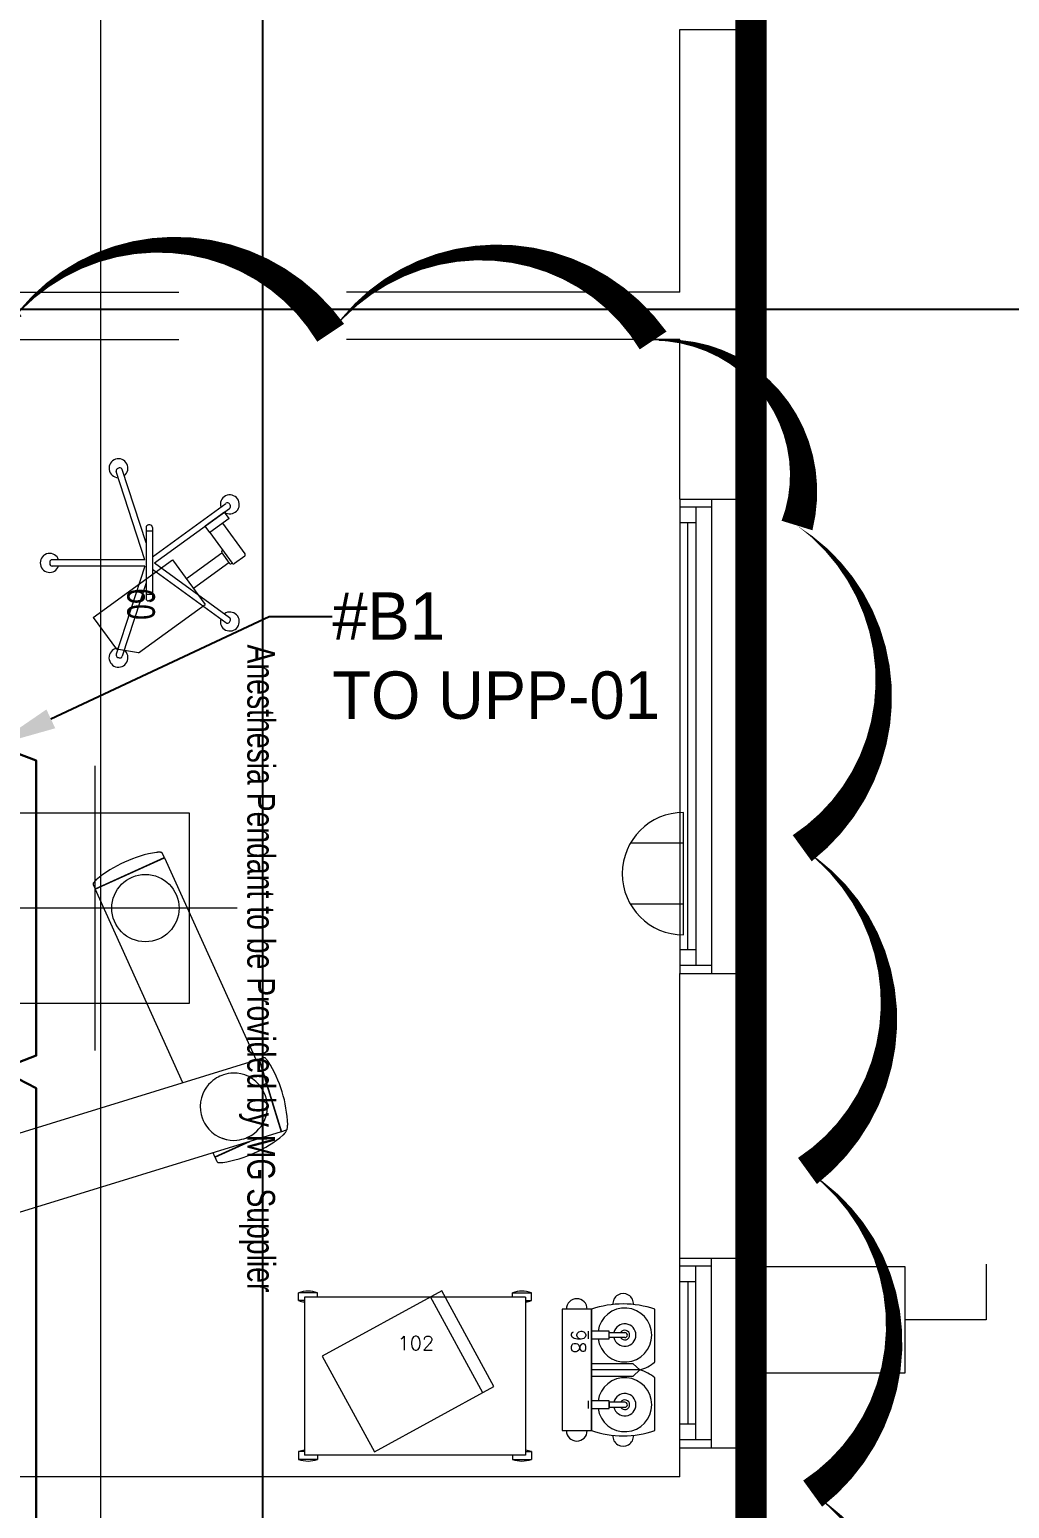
# Model space of a CAD drawing. Header units: metres. Extents: x 75097 to 220695, y -1557923 to -1361206.
# Drawn here: x 172976 to 176076, y -1415279 to -1410603 of the extents above; entities that cross this region are included whole.
import ezdxf
from ezdxf import colors
from ezdxf.entities.mleader import LeaderData, LeaderLine
from ezdxf.math import Vec2, Vec3

# ---------------------------------------------------------------- set-up
doc = ezdxf.new("R2010")
doc.units = ezdxf.units.M
doc.linetypes.add('DASHED2', pattern=[0.375, 0.25, -0.125])
doc.layers.get('0').update_dxf_attribs({"lineweight": 0})
for name, color, linetype, lineweight in [('A-100 - Copy$0$Aluminum', 8, 'Continuous', 0), ('A-100 - Copy$0$Medical Equipment and Furniture', 8, 'Continuous', 0), ('A-100 - Copy$0$Medical Equipment and Furniture1', 8, 'Continuous', 5), ('A-100 - Copy$0$Proj', 8, 'Continuous', 0), ('A-100 - Copy$0$Walls', 8, 'Continuous', 0), ('E-LG', 245, 'Continuous', 30)]:
    doc.layers.add(name, color=color, linetype=linetype, lineweight=lineweight)
doc.layers.add('A-100 - Copy$0$axes', color=8, linetype='Continuous')
doc.layers.add('PD-VENT', color=8, linetype='Continuous')
for name, color, linetype, lineweight, true_color in [('E-POWR', 7, 'Continuous', 9, 0x4e7e3e), ('EXF', 7, 'Continuous', 0, 0x4e7e3e), ('REV 01', 7, 'Continuous', 0, 0xe41b4d)]:
    doc.layers.add(name, color=color, linetype=linetype, lineweight=lineweight, true_color=true_color)
doc.styles.add('A-100 - Copy$0$list_ghTextstyle', font='romans.shx', dxfattribs={"height": 0.25})
doc.styles.add('A-100 - Copy$0$X3G_ENTITY_257CFD', font='swisscl.ttf', dxfattribs={"height": 200})
doc.styles.get("Standard").update_dxf_attribs({"font": 'GOTHIC.TTF'})

# ---------------------------------------------------------------- blocks, each defined once
blk = doc.blocks.new('WALL OUTLET')
at = {"layer": 'E-POWR', "extrusion": (9.94399e-05, 4.90741e-07, 1)}
blk.add_line((-193.4, 0, 0), (193.4, 0, 0), dxfattribs=at)
blk.add_line((-193.4, 0, 0), (193.4, 0, 0), dxfattribs=at)
at = {"layer": 'E-POWR', "extrusion": (9.94399e-05, 4.90741e-07, 1), "elevation": 0}
for points in [[(-96.7, 0), (-96.7, 167.5)], [(96.7, 0), (96.7, 167.5)]]:
    blk.add_lwpolyline(points, dxfattribs=at)
at = {"layer": 'E-POWR', "extrusion": (9.94399e-05, 4.90741e-07, 1)}
blk.add_arc((0, 0, 0), 193.4, 359.9963, 179.9963, dxfattribs=at)
blk = doc.blocks.new('GI-041_dwg__U120-3902841-GI-041')
at = {"layer": 'E-POWR', "flags": 128}
blk.add_lwpolyline([(-0.1145, 0), (0.1145, 0), (0.1145, 0.1572), (-0.1145, 0.1572)], close=True, dxfattribs=at)
blk.add_lwpolyline([(0.2354, 0.1613), (0.2354, 0.0786), (0.1145, 0.0786)], dxfattribs=at)
blk = doc.blocks.new('A-100 - Copy$0$M.107.31.46')
at = {"layer": 'A-100 - Copy$0$Medical Equipment and Furniture1'}
for p, q in [((22587.3, -488.5), (22606.8, -467.6)), ((22606.8, -467.6), (22606.8, -620.3)), ((22626.2, -488.5), (22606.8, -467.6))]:
    blk.add_line(p, q, dxfattribs=at)
for points in [[(22581.8, -420.1), (22414.6, -420.1)], [(22798.9, -420.1), (22631.7, -420.1)], [(22587.3, -488.5), (22587.3, -620.3), (22626.2, -620.3), (22626.2, -488.5)], [(22504.7, -515.1), (22504.7, -564.7), (22488.5, -564.7), (22488.5, -515.1)], [(22708.8, -515.1), (22708.8, -564.7), (22725, -564.7), (22725, -515.1)], [(22508.6, -620.3), (22508.6, -564.7), (22484.6, -564.7), (22484.6, -620.3)], [(22728.9, -620.3), (22728.9, -564.7), (22704.9, -564.7), (22704.9, -620.3)], [(22414.6, -620.3), (22798.9, -620.3)], [(22484.6, -631.3), (22508.6, -631.3)], [(22704.9, -631.3), (22728.9, -631.3)]]:
    blk.add_lwpolyline(points, dxfattribs=at)
blk.add_lwpolyline([(22414.6, -713.6), (22798.9, -713.6), (22798.9, -620.3), (22414.6, -620.3)], close=True, dxfattribs=at)
for centre, radius, start, end in [((22714.4, -520.2), 316, 161.5342, 198.4658), ((22480.9, -503.4), 130.9, 15.8849, 39.5335), ((22732.6, -503.4), 130.9, 140.4665, 164.1151), ((22499.2, -520.2), 316, 341.5342, 18.4658), ((22496.6, -515.1), 85.4, 278.0941, 261.9059), ((22716.9, -515.1), 85.4, 278.0941, 261.9059), ((22398.4, -520.2), 32.9, 87.02, 272.98), ((22496.6, -515.1), 35.4, 283.274, 256.726), ((22496.6, -515.1), 15.4, 301.8051, 238.1949), ((22496.6, -515.1), 8.13, 0, 180), ((22716.9, -515.1), 35.4, 283.274, 256.726), ((22716.9, -515.1), 15.4, 301.8051, 238.1949), ((22716.9, -515.1), 8.13, 0, 180), ((22815.2, -520.2), 32.9, 267.02, 92.98), ((22414.6, -666.9), 32.9, 90, 270), ((22798.9, -666.9), 32.9, 270, 90)]:
    blk.add_arc(centre, radius, start, end, dxfattribs=at)
blk = doc.blocks.new('A-100 - Copy$0$Anesthesia Pendant (MG)')
at = {"layer": 'A-100 - Copy$0$Medical Equipment and Furniture'}
for p, q in [((-782757.3, -322903, 0), (-782758.6, -322902.9, 0)), ((-782758.2, -322902.9, 0), (-782758.6, -322902.9, 0)), ((-782756.2, -322903.1, 0), (-782758.2, -322902.9, 0)), ((-782747.9, -322904, 0), (-782750.8, -322903.6, 0)), ((-782750.8, -322903.6, 0), (-782750.5, -322903.6, 0)), ((-782741.5, -322907.5, 0), (-782741.9, -322906.7, 0)), ((-782741.5, -322907.5, 0), (-782736.6, -322922.4, 0)), ((-782741.5, -322907.5, 0), (-782741.5, -322907.5, 0)), ((-782740.5, -322908, 0), (-782741, -322908.2, 0)), ((-782740.5, -322908.1, 0), (-782740.5, -322908.1, 0)), ((-782737.7, -322908, 0), (-782738.3, -322907.8, 0)), ((-782966, -322993.1, 0), (-782736.6, -322922.4, 0)), ((-782965.7, -322994, 0), (-782736.3, -322923.3, 0)), ((-782737.3, -322923.6, 0), (-782737.6, -322922.6, 0)), ((-782736.3, -322923.3, 0), (-782415.4, -323965, 0)), ((-782733.1, -322910.9, 0), (-782734.5, -322909.7, 0)), ((-782733.1, -322910.9, 0), (-782733.1, -322910.9, 0)), ((-782726, -322917.5, 0), (-782727.5, -322916.2, 0)), ((-782725.7, -322917.8, 0), (-782726, -322917.5, 0)), ((-783602.5, -323293, 0), (-782962.9, -323003.1, 0)), ((-782970.3, -322978, 0), (-782966, -322993.1, 0)), ((-782970.3, -322978.1, 0), (-782970.3, -322978.1, 0)), ((-782970, -322975.2, 0), (-782970.2, -322975.8, 0)), ((-782966.5, -322971, 0), (-782967.9, -322972.3, 0)), ((-782966.5, -322971, 0), (-782966.5, -322971, 0)), ((-782644.7, -324035.7, 0), (-782965.7, -322994, 0)), ((-782962.6, -322967.7, 0), (-782965, -322969.8, 0)), ((-782964.8, -322969.6, 0), (-782965, -322969.8, 0)), ((-782964.7, -322993.7, 0), (-782965, -322992.8, 0)), ((-782960.6, -322966.1, 0), (-782962.6, -322967.7, 0)), ((-782959, -322964.8, 0), (-782960.6, -322966.1, 0)), ((-782958.8, -322964.6, 0), (-782959.7, -322965.4, 0)), ((-782958.8, -322964.6, 0), (-782959, -322964.8, 0)), ((-782655.9, -323132.8, 0), (-782705.6, -323023, 0)), ((-782656.8, -323133.3, 0), (-782703.3, -323030.6, 0)), ((-783443.6, -323063.1, 0), (-783443.6, -323963.1, 0)), ((-782656.8, -323133.3, 0), (-782669.8, -323139.2, 0)), ((-782657.2, -323132.4, 0), (-782656.3, -323131.9, 0)), ((-782641.8, -323126.2, 0), (-782655.9, -323132.8, 0)), ((-782641.8, -323126.2, 0), (-782641.8, -323126.2, 0)), ((-782641.7, -323126.1, 0), (-782641.1, -323125.7, 0)), ((-782639.3, -323109, 0), (-782639.4, -323108.6, 0)), ((-782639.3, -323109.9, 0), (-782639.4, -323108.6, 0)), ((-782639.2, -323111, 0), (-782639.3, -323109, 0)), ((-782639.2, -323113.6, 0), (-782639.2, -323111, 0)), ((-782639, -323116.7, 0), (-782639.2, -323113.6, 0)), ((-782639.1, -323116.4, 0), (-782639, -323116.7, 0)), ((-782639.1, -323119.4, 0), (-782639.1, -323116.4, 0)), ((-783143.6, -323213.1, 0), (-783743.6, -323213.1, 0)), ((-783743.6, -323213.1, 0), (-783743.6, -323813.1, 0)), ((-782891.6, -323234.3, 0), (-783504.5, -323512, 0)), ((-783143.6, -323813.1, 0), (-783143.6, -323213.1, 0)), ((-783620.2, -323309.8, 0), (-783620.3, -323309.5, 0)), ((-783620.2, -323306.9, 0), (-783620.2, -323309.8, 0)), ((-783620.1, -323315.2, 0), (-783620, -323317.3, 0)), ((-783620, -323316.3, 0), (-783620, -323317.6, 0)), ((-783620, -323317.3, 0), (-783620, -323317.6, 0)), ((-783617.6, -323300.1, 0), (-783618.3, -323300.5, 0)), ((-783617.6, -323300.1, 0), (-783603.4, -323293.4, 0)), ((-783617.5, -323300.1, 0), (-783617.5, -323300.1, 0)), ((-783504.5, -323512, 0), (-783603.4, -323293.4, 0)), ((-783602.1, -323293.9, 0), (-783603, -323294.3, 0)), ((-783503.5, -323511.6, 0), (-783602.5, -323293, 0)), ((-783893.6, -323513.1, 0), (-782993.6, -323513.1, 0)), ((-783533.6, -323508.4, 0), (-783532.6, -323509.3, 0)), ((-783533.6, -323508.4, 0), (-783533.3, -323508.7, 0)), ((-783533.3, -323508.7, 0), (-783531.8, -323510.1, 0)), ((-783531.8, -323510.1, 0), (-783530, -323511.8, 0)), ((-783530, -323511.8, 0), (-783527.7, -323514, 0)), ((-783527.9, -323513.8, 0), (-783527.7, -323514, 0)), ((-783526.2, -323515.3, 0), (-783524.8, -323516.5, 0)), ((-783526.2, -323515.3, 0), (-783526.2, -323515.3, 0)), ((-783518.8, -323518.2, 0), (-783504.5, -323512, 0)), ((-783504, -323510.7, 0), (-783504.9, -323511.1, 0)), ((-783521.6, -323518.2, 0), (-783521, -323518.4, 0)), ((-783518.8, -323518.2, 0), (-783518.8, -323518.2, 0)), ((-782789.4, -323941.3, 0), (-782753.4, -323769.6, 0)), ((-782781.6, -323943, 0), (-782745.6, -323771.2, 0)), ((-782776.4, -323918, 0), (-782745.6, -323771.2, 0)), ((-782774.4, -323918.4, 0), (-782743.7, -323771.6, 0)), ((-782753.4, -323769.6, 0), (-782745.6, -323771.2, 0)), ((-782745.6, -323771.2, 0), (-782729.5, -323760.6, 0)), ((-782743.7, -323771.6, 0), (-782729, -323762.1, 0)), ((-782433, -323796.4, 0), (-782469.8, -323788.3, 0)), ((-782421.6, -323814.3, 0), (-782433, -323796.4, 0)), ((-783743.6, -323813.1, 0), (-783143.6, -323813.1, 0)), ((-782459.9, -323820.3, 0), (-782440, -323824.5, 0)), ((-782459.3, -323822.5, 0), (-782439.7, -323826.6, 0)), ((-782440, -323824.5, 0), (-782422.3, -323812.9, 0)), ((-782439.7, -323826.6, 0), (-782422, -323815, 0)), ((-782422.3, -323812.9, 0), (-782373.8, -323823, 0)), ((-782374.2, -323825, 0), (-782422, -323815, 0)), ((-782356.1, -323852.8, 0), (-782374.2, -323825, 0)), ((-782373.8, -323823, 0), (-782354.1, -323853.2, 0)), ((-782390.1, -324025, 0), (-782354.1, -323853.2, 0)), ((-782386.8, -323999.6, 0), (-782356.1, -323852.8, 0)), ((-782354.1, -323853.2, 0), (-782384.9, -324000, 0)), ((-782382.3, -324026.6, 0), (-782346.3, -323854.8, 0)), ((-782346.3, -323854.8, 0), (-782354.1, -323853.2, 0)), ((-782963.4, -324401.4, 0), (-782863.8, -323925.8, 0)), ((-782951.6, -324393.7, 0), (-782854, -323927.8, 0)), ((-782863.8, -323925.8, 0), (-782854, -323927.8, 0)), ((-782837.7, -323957.3, 0), (-782807.5, -323937.5, 0)), ((-782807.5, -323937.5, 0), (-782708.2, -323958.4, 0)), ((-782756.6, -323948.2, 0), (-782776.4, -323918, 0)), ((-782756.2, -323946.2, 0), (-782774.4, -323918.4, 0)), ((-782935.8, -324425.6, 0), (-782837.7, -323957.3, 0)), ((-782708.2, -323958.4, 0), (-782756.6, -323948.2, 0)), ((-782708.5, -323956.2, 0), (-782756.2, -323946.2, 0)), ((-782708.5, -323956.2, 0), (-782690.7, -323944.6, 0)), ((-782690.4, -323946.7, 0), (-782708.2, -323958.4, 0)), ((-782696.6, -323976.1, 0), (-782708.2, -323958.4, 0)), ((-782660.8, -323983.6, 0), (-782696.6, -323976.1, 0)), ((-782690.7, -323944.6, 0), (-782671.5, -323948.7, 0)), ((-782670.9, -323950.8, 0), (-782690.4, -323946.7, 0)), ((-782644.7, -324035.7, 0), (-782415.4, -323965, 0)), ((-782644.4, -324036.6, 0), (-782415.1, -323965.9, 0)), ((-782416.3, -323965.3, 0), (-782416, -323966.2, 0)), ((-782410.7, -323980.9, 0), (-782415.1, -323965.9, 0)), ((-782411.1, -323983.8, 0), (-782410.8, -323983.2, 0)), ((-782410.8, -323980.9, 0), (-782410.8, -323980.9, 0)), ((-782452.8, -324011.8, 0), (-782364.1, -324030.4, 0)), ((-782415, -324019.7, 0), (-782452.8, -324011.8, 0)), ((-782450, -324010.4, 0), (-782414.6, -324017.8, 0)), ((-782422.3, -323994.4, 0), (-782421.3, -323993.6, 0)), ((-782422.3, -323994.4, 0), (-782422, -323994.2, 0)), ((-782422, -323994.2, 0), (-782420.4, -323992.9, 0)), ((-782416.2, -323989.4, 0), (-782416, -323989.2, 0)), ((-782384.9, -324000, 0), (-782415, -324019.7, 0)), ((-782414.6, -324017.8, 0), (-782386.8, -323999.6, 0)), ((-782414.5, -323988, 0), (-782413.2, -323986.7, 0)), ((-782414.5, -323988, 0), (-782414.5, -323988, 0)), ((-782364.1, -324030.4, 0), (-782344.4, -324060.6, 0)), ((-782639.5, -324051.5, 0), (-782644.4, -324036.6, 0)), ((-782643.8, -324035.4, 0), (-782643.5, -324036.3, 0)), ((-782639.5, -324051.5, 0), (-782639.5, -324051.5, 0)), ((-782639.5, -324051.5, 0), (-782639.2, -324052.2, 0)), ((-782633.2, -324055, 0), (-782630.2, -324055.4, 0)), ((-782630.2, -324055.4, 0), (-782630.5, -324055.4, 0)), ((-782630.5, -324055.4, 0), (-782627.4, -324055.7, 0)), ((-782627.4, -324055.7, 0), (-782624.8, -324055.9, 0)), ((-782624.8, -324055.9, 0), (-782622.8, -324056.1, 0)), ((-782623.7, -324056, 0), (-782622.4, -324056.1, 0)), ((-782622.8, -324056.1, 0), (-782622.4, -324056.1, 0)), ((-782442.5, -324528.9, 0), (-782344.4, -324060.6, 0)), ((-782317.7, -324040.1, 0), (-782415.2, -324506, 0)), ((-782307.9, -324042.2, 0), (-782407.5, -324517.9, 0)), ((-782317.7, -324040.1, 0), (-782307.9, -324042.2, 0)), ((-782935.8, -324425.6, 0), (-782442.5, -324528.9, 0)), ((-782466.7, -324556.6, 0), (-782924.7, -324460.6, 0)), ((-782474.4, -324544.7, 0), (-782912.9, -324452.9, 0))]:
    blk.add_line(p, q, dxfattribs=at)
at = {"layer": 'A-100 - Copy$0$Medical Equipment and Furniture', "elevation": 0}
for points in [[(-782750.8, -322903.6), (-782753.6, -322903.4), (-782755.8, -322903.2), (-782757.3, -322903)], [(-782750.5, -322903.6), (-782753.7, -322903.3), (-782756.2, -322903.1)], [(-782748.6, -322903.8), (-782748.6, -322903.8), (-782750.5, -322903.6)], [(-782741.5, -322907.5), (-782741.9, -322906.7), (-782742.8, -322905.7), (-782744, -322905), (-782745.2, -322904.5), (-782746.7, -322904.2), (-782748.6, -322903.8), (-782750.5, -322903.6)], [(-782743.4, -322905.4), (-782744, -322905), (-782744.6, -322904.8)], [(-782738.3, -322907.8), (-782739.7, -322907.8), (-782740.5, -322908)], [(-782731.7, -322912.2), (-782733.1, -322910.9), (-782734.5, -322909.8), (-782735.8, -322908.9), (-782737, -322908.2), (-782738.3, -322907.8), (-782739.7, -322907.8), (-782740.5, -322908.1)], [(-782734.5, -322909.7), (-782735.8, -322908.9), (-782736.4, -322908.5)], [(-782727.5, -322916.2), (-782729.3, -322914.4), (-782731.7, -322912.2)], [(-782965, -322969.8), (-782966.5, -322971), (-782967.9, -322972.3), (-782968.9, -322973.5), (-782969.7, -322974.6), (-782970.2, -322975.8), (-782970.4, -322977.2), (-782970.3, -322978.1)], [(-782970.2, -322975.8), (-782970.4, -322977.2), (-782970.3, -322978)], [(-782967.9, -322972.3), (-782968.9, -322973.5), (-782969.3, -322974.1)], [(-782959.7, -322965.4), (-782960.9, -322966.4), (-782962.6, -322967.8), (-782964.8, -322969.6)], [(-782859.3, -322976.8), (-782867.8, -322981.1), (-782876.8, -322986.8), (-782886.3, -322994.2), (-782895.7, -323003.7), (-782904.1, -323014.5), (-782910.9, -323026.1), (-782916.1, -323038.3), (-782919.5, -323050.7), (-782921.4, -323062.3), (-782921.9, -323073), (-782921.4, -323082.7), (-782920.2, -323091.3), (-782918.6, -323098.9), (-782916.7, -323105.7), (-782914.6, -323111.6), (-782912.3, -323117.1)], [(-782719, -323029.6), (-782721.6, -323024.3), (-782724.6, -323018.9), (-782728.3, -323013.1), (-782732.9, -323006.9), (-782738.4, -323000.5), (-782745.3, -322993.7), (-782753.5, -322987.1), (-782763.3, -322980.8), (-782774.7, -322975.2), (-782787.2, -322970.9), (-782800.5, -322968.2), (-782814.2, -322967.2), (-782827.8, -322968), (-782839.9, -322970.2), (-782850.3, -322973.2), (-782859.3, -322976.8)], [(-782771.9, -323170.1), (-782763.4, -323165.8), (-782754.4, -323160.1), (-782744.9, -323152.7), (-782735.5, -323143.2), (-782727.1, -323132.4), (-782720.3, -323120.8), (-782715.1, -323108.6), (-782711.7, -323096.3), (-782709.8, -323084.6), (-782709.3, -323073.9), (-782709.8, -323064.2), (-782711, -323055.6), (-782712.6, -323048), (-782714.5, -323041.3)], [(-782714.5, -323041.3), (-782716.6, -323035.3), (-782718.9, -323029.8)], [(-782912.2, -323117.3), (-782909.6, -323122.6), (-782906.6, -323128), (-782902.9, -323133.8), (-782898.3, -323140), (-782892.7, -323146.5), (-782885.9, -323153.2), (-782877.7, -323159.8), (-782867.9, -323166.1), (-782856.5, -323171.7), (-782844, -323176), (-782830.7, -323178.7), (-782817, -323179.7), (-782803.4, -323178.9), (-782791.3, -323176.7), (-782780.9, -323173.7), (-782771.9, -323170.1)], [(-782715.7, -323108.8), (-782713.7, -323102.8), (-782712.3, -323097.1)], [(-782641.8, -323126.2), (-782641.1, -323125.7), (-782640.1, -323124.6), (-782639.6, -323123.4), (-782639.3, -323122.1), (-782639.1, -323120.5), (-782639, -323118.7), (-782639, -323116.7)], [(-782639.9, -323124.1), (-782639.6, -323123.4), (-782639.4, -323122.8)], [(-782639.1, -323116.4), (-782639.2, -323113.6), (-782639.3, -323111.5), (-782639.3, -323109.9)], [(-782639, -323118.7), (-782639, -323118.7), (-782639, -323116.7)], [(-783617.5, -323300.1), (-783618.3, -323300.5), (-783619.2, -323301.6), (-783619.7, -323302.8), (-783620, -323304.1), (-783620.2, -323305.7), (-783620.3, -323307.6), (-783620.3, -323309.5)], [(-783620.3, -323307.6), (-783620.3, -323307.6), (-783620.3, -323309.5)], [(-783620.3, -323309.5), (-783620.2, -323312.7), (-783620.1, -323315.2)], [(-783620.2, -323309.8), (-783620.1, -323312.6), (-783620.1, -323314.8), (-783620, -323316.3)], [(-783619.4, -323302.2), (-783619.7, -323302.8), (-783619.9, -323303.4)], [(-783532.6, -323509.3), (-783531.5, -323510.4), (-783529.9, -323511.9), (-783527.9, -323513.8)], [(-783527.7, -323514), (-783526.2, -323515.3), (-783524.8, -323516.5), (-783523.5, -323517.4), (-783522.3, -323518), (-783521.1, -323518.4), (-783519.6, -323518.4), (-783518.8, -323518.2)], [(-783524.8, -323516.5), (-783523.5, -323517.4), (-783522.9, -323517.7)], [(-783521, -323518.4), (-783519.6, -323518.4), (-783518.9, -323518.2)], [(-782416, -323989.2), (-782414.5, -323988), (-782413.2, -323986.7), (-782412.1, -323985.5), (-782411.4, -323984.4), (-782410.8, -323983.2), (-782410.6, -323981.8), (-782410.8, -323980.9)], [(-782413.2, -323986.7), (-782412.1, -323985.5), (-782411.7, -323984.9)], [(-782410.8, -323983.2), (-782410.6, -323981.8), (-782410.7, -323981)], [(-782421.3, -323993.6), (-782420.1, -323992.6), (-782418.4, -323991.2), (-782416.2, -323989.4)], [(-782420.4, -323992.9), (-782418.5, -323991.3), (-782416, -323989.2)], [(-782639.5, -324051.5), (-782639.2, -324052.2), (-782638.2, -324053.3), (-782637.1, -324054), (-782635.8, -324054.5), (-782634.3, -324054.8), (-782632.5, -324055.1), (-782630.5, -324055.4)], [(-782637.7, -324053.6), (-782637.1, -324054), (-782636.5, -324054.2)], [(-782632.4, -324055.1), (-782632.4, -324055.1), (-782630.5, -324055.4)]]:
    blk.add_lwpolyline(points, dxfattribs=at)
for points in [[(-782875.3, -324029.4), (-782871.6, -324011.7), (-782850.1, -324016.3), (-782853.7, -324033.9)], [(-782338.9, -324141.7), (-782335.2, -324124.1), (-782356.8, -324119.6), (-782360.5, -324137.2)], [(-782945, -324362.1), (-782941.3, -324344.5), (-782919.8, -324349), (-782923.4, -324366.6)], [(-782865.9, -324462.7), (-782883.5, -324459), (-782879, -324437.5), (-782861.4, -324441.2)], [(-782408.6, -324474.5), (-782404.9, -324456.8), (-782426.5, -324452.3), (-782430.1, -324470)], [(-782503.8, -324538.6), (-782521.4, -324534.9), (-782516.9, -324513.3), (-782499.3, -324517)]]:
    blk.add_lwpolyline(points, close=True, dxfattribs=at)
at = {"layer": 'A-100 - Copy$0$Medical Equipment and Furniture'}
for centre, radius in [((-783443.6, -323353.1, 0), 106.5), ((-782565.2, -323885.6, 0), 106.3)]:
    blk.add_circle(centre, radius, dxfattribs=at)
for centre, radius, start, end in [((-782744.9, -323302.7, 0), 400, 91.9574, 122.3129), ((-783034.2, -323172.4, 0), 400, 9.1821, 39.5376), ((-783225.1, -323253.8, 0), 400, 189.1822, 219.5376), ((-782636.1, -323656.3, 0), 400, 271.9574, 302.3129), ((-782914.5, -324411.7, 0), 50, 168.1722, 258.1722), ((-782902.6, -324404, 0), 50, 168.1722, 258.1722), ((-782464.2, -324495.8, 0), 50, 258.171, 348.1708), ((-782456.4, -324507.6, 0), 50, 258.1722, 348.1722)]:
    blk.add_arc(centre, radius, start, end, dxfattribs=at)
blk = doc.blocks.new('A-100 - Copy$0$HF12177-P')
for p, q in [((0, 0), (-0.1724, 0.2372)), ((0, 0), (0.1724, 0.2372)), ((-0.0196, -0.007), (-0.1885, 0.2255)), ((0.0196, -0.007), (0.1885, 0.2255)), ((-0.0631, -0.027), (-0.2951, -0.1024)), ((-0.01, -0.0308), (-0.2889, -0.1214)), ((-0.12, -0.015), (-0.12, -0.019)), ((-0.112, -0.007), (0.112, -0.007)), ((-0.112, -0.027), (0.112, -0.027)), ((-0.1, -0.007), (-0.1, -0.027)), ((-0.01, -0.0308), (-0.01, -0.324)), ((0.01, -0.0308), (0.01, -0.324)), ((0.01, -0.0308), (0.2889, -0.1214)), ((0.0631, -0.027), (0.2951, -0.1024)), ((0.1, -0.007), (0.1, -0.027)), ((0.12, -0.015), (0.12, -0.019))]:
    blk.add_line(p, q)
for centre, radius, start, end in [((-0.1852, 0.2378), 0.03, 325.4712, 286.5288), ((-0.1821, 0.2302), 0.008, 126.3733, 216), ((0, -0.017), 0.315, 125.6267, 126.3733), ((-0.1788, 0.2325), 0.008, 36, 125.6267), ((0.1852, 0.2378), 0.03, 253.4712, 214.5288), ((0.1788, 0.2325), 0.008, 54.3733, 144), ((0, -0.017), 0.315, 53.6267, 54.3733), ((0.1821, 0.2302), 0.008, 324, 53.6267), ((-0.112, -0.015), 0.008, 90, 180), ((-0.112, -0.019), 0.008, 180, 270), ((0.112, -0.015), 0.008, 0, 90), ((0.112, -0.019), 0.008, 270, 0), ((-0.2996, -0.1144), 0.03, 37.4712, 358.5288), ((0.2996, -0.1144), 0.03, 181.4712, 142.5288), ((-0.2926, -0.11), 0.008, 108, 197.6267), ((0, -0.017), 0.315, 197.6267, 198.3733), ((-0.2914, -0.1138), 0.008, 198.3733, 288), ((0.2914, -0.1138), 0.008, 252, 341.6267), ((0.2926, -0.11), 0.008, 342.3733, 72), ((0, -0.017), 0.315, 341.6267, 342.3733), ((0, -0.332), 0.03, 109.4712, 70.5288), ((-0.002, -0.324), 0.008, 180, 269.6267), ((0.002, -0.324), 0.008, 270.3733, 0), ((0, -0.017), 0.315, 269.6267, 270.3733)]:
    blk.add_arc(centre, radius, start, end)
blk = doc.blocks.new('A-100 - Copy$0$MONITOR ARM PLAN')
for p, q in [((0.025, -0.49375, 0), (0.025, -0.18375, 0)), ((0.025, -0.18375, 0), (0.2, -0.18375, 0)), ((0.2, -0.44375, 0), (0.2, -0.18375, 0)), ((0.2, -0.44375, 0), (0.15, -0.49375, 0)), ((0.025, -0.49375, 0), (0.15, -0.49375, 0))]:
    blk.add_line(p, q)
at = {"layer": 'A-100 - Copy$0$Medical Equipment and Furniture1'}
for p, q in [((0.025, 0.0375), (0, 0.0375)), ((0, 0.0375), (0, -0.0375)), ((0.025, 0.0375), (0.025, -0.0375)), ((0.145, 0.0125), (0.025, 0.0125)), ((0.15, 0.0075), (0.15, -0.0325)), ((0.025, -0.0375), (0, -0.0375)), ((0.025, -0.0375), (0.145, -0.0375)), ((0.09375, -0.0375), (0.09375, -0.04)), ((0.09875, -0.045), (0.13875, -0.045)), ((0.1, -0.045), (0.1, -0.18375)), ((0.1375, -0.045), (0.1375, -0.18375)), ((0.14375, -0.0375), (0.14375, -0.04))]:
    blk.add_line(p, q, dxfattribs=at)
for centre, start, end in [((0.145, 0.0075, 0), 0, 90), ((0.09875, -0.04), 180, 270), ((0.13875, -0.04), 270, 360), ((0.145, -0.0325), 270, 0)]:
    blk.add_arc(centre, 0.005, start, end, dxfattribs=at)
blk = doc.blocks.new('A-100 - Copy$0$HF13959B-P')
for p, q in [((0.0418, 0.5136), (-0.0182, 0.5136)), ((-0.0182, 0.4886), (-0.0182, 0.5136)), ((0, 0.4886), (-0.0182, 0.4886)), ((0, 0.5), (0, 0)), ((0.7, 0.5), (0, 0.5)), ((0.0418, 0.5), (0.0418, 0.5136)), ((0.6582, 0.5136), (0.7182, 0.5136)), ((0.6582, 0.5), (0.6582, 0.5136)), ((0.7, 0.5), (0.7, 0)), ((0.7, 0.4886), (0.7182, 0.4886)), ((0.7182, 0.4886), (0.7182, 0.5136)), ((0, 0.0114), (-0.0182, 0.0114)), ((-0.0182, 0.0114), (-0.0182, -0.0136)), ((0.7, 0), (0, 0)), ((0.7, 0.0114), (0.7182, 0.0114)), ((0.7182, 0.0114), (0.7182, -0.0136)), ((0.0418, -0.0136), (-0.0182, -0.0136)), ((0.0418, 0), (0.0418, -0.0136)), ((0.6582, 0), (0.6582, -0.0136)), ((0.6582, -0.0136), (0.7182, -0.0136))]:
    blk.add_line(p, q)
for centre, start, end in [((0.0118, 0.4261), 71.0754, 108.9246), ((0.6882, 0.4261), 71.0754, 108.9246), ((0.0118, 0.5761), 251.0754, 262.6441), ((0.6882, 0.5761), 277.3559, 288.9246), ((0.0118, -0.0761), 97.3559, 108.9246), ((0.6882, -0.0761), 71.0754, 82.6441), ((0.0118, 0.0739), 251.0754, 288.9246), ((0.6882, 0.0739), 251.0754, 288.9246)]:
    blk.add_arc(centre, 0.0925, start, end)
blk = doc.blocks.new('A-100 - Copy$0$ElectroSurgical Unit')
at = {"layer": 'A-100 - Copy$0$Medical Equipment and Furniture'}
blk.add_line((-748061.7, -340531.2), (-748227, -340228.3), dxfattribs=at)
blk.add_lwpolyline([(-748570.2, -340415.7), (-748404.9, -340718.5), (-748026.6, -340512), (-748191.9, -340209.2)], close=True, dxfattribs=at)
blk = doc.blocks.new('A-100 - Copy')
at = {"layer": 'A-100 - Copy$0$Aluminum'}
for p, q in [((175033.3, -1412087.7, 0), (175033.3, -1413587.7, 0)), ((175133.3, -1412087.7, 0), (175133.3, -1413587.7, 0)), ((175133.3, -1412112.7, 0), (175033.3, -1412112.7, 0)), ((175083.3, -1412112.7, 0), (175083.3, -1413562.7, 0)), ((175083.3, -1412162.7, 0), (175033.3, -1412162.7, 0)), ((175058.3, -1413512.7, 0), (175058.3, -1412162.7, 0)), ((175083.3, -1413512.7, 0), (175033.3, -1413512.7, 0)), ((175133.3, -1413562.7, 0), (175033.3, -1413562.7, 0)), ((175033.3, -1415087.7, 0), (175033.3, -1414487.7, 0)), ((175133.3, -1415087.7, 0), (175133.3, -1414487.7, 0)), ((175133.3, -1414512.7, 0), (175033.3, -1414512.7, 0)), ((175083.3, -1415062.7, 0), (175083.3, -1414512.7, 0)), ((175083.3, -1414562.7, 0), (175033.3, -1414562.7, 0)), ((175058.3, -1414562.7, 0), (175058.3, -1415012.7, 0)), ((175083.3, -1415012.7, 0), (175033.3, -1415012.7, 0)), ((175133.3, -1415062.7, 0), (175033.3, -1415062.7, 0))]:
    blk.add_line(p, q, dxfattribs=at)
at = {"layer": 'A-100 - Copy$0$axes'}
for p, q in [((173713.3, -1477303.3, 0), (173713.3, -1391762.7, 0)), ((178940.3, -1411488.2, 2.4), (95846.6, -1411488.2, 2.4))]:
    blk.add_line(p, q, dxfattribs=at)
at = {"layer": 'A-100 - Copy$0$Proj'}
for p, q in [((175258.3, -1413587.7, 0), (175258.3, -1412087.7, 0)), ((175258.3, -1414487.7, 0), (175258.3, -1415087.7, 0))]:
    blk.add_line(p, q, dxfattribs=at)
at = {"layer": 'A-100 - Copy$0$Walls'}
for p, q in [((175033.3, -1411432.7, 0), (175033.3, -1410602.7, 0)), ((175033.3, -1410602.7, 0), (175258.3, -1410602.7, 0)), ((175258.3, -1412087.7, 0), (175258.3, -1410602.7, 0)), ((166778.3, -1411432.7, 0), (173448.3, -1411432.7, 0)), ((175033.3, -1411432.7, 0), (173978.3, -1411432.7, 0)), ((167501.2, -1411582.7, 0), (173448.3, -1411582.7, 0)), ((175033.3, -1411582.7, 0), (173978.3, -1411582.7, 0)), ((175033.3, -1412087.7, 0), (175033.3, -1411582.7, 0)), ((175033.3, -1412087.7, 0), (175258.3, -1412087.7, 0)), ((175033.3, -1414487.7, 0), (175033.3, -1413587.7, 0)), ((175033.3, -1413587.7, 0), (175258.3, -1413587.7, 0)), ((175258.3, -1414487.7, 0), (175258.3, -1413587.7, 0)), ((175033.3, -1414487.7, 0), (175258.3, -1414487.7, 0)), ((175033.3, -1415179.2, 0), (175033.3, -1415087.7, 0)), ((175033.3, -1415087.7, 0), (175258.3, -1415087.7, 0)), ((175258.3, -1416587.7, 0), (175258.3, -1415087.7, 0)), ((175033.3, -1415179.2, 0), (169401.2, -1415179.2, 0))]:
    blk.add_line(p, q, dxfattribs=at)
at = {"layer": 'A-100 - Copy$0$Medical Equipment and Furniture', "extrusion": (-1.92689e-13, -1.39405e-12, -1), "xscale": -1000.000000000002, "yscale": 1000.000000000002, "zscale": -1000.000000000002, "rotation": 90.01496832471715}
blk.add_blockref('A-100 - Copy$0$HF12177-P', (-173371.5, -1412289.3, 0), dxfattribs=at)
at = {"layer": 'A-100 - Copy$0$Medical Equipment and Furniture', "xscale": 1000, "yscale": 1000, "zscale": 1000, "rotation": 305.9850316752795}
blk.add_blockref('A-100 - Copy$0$MONITOR ARM PLAN', (173562.1, -1412151, 0), dxfattribs=at)
at = {"layer": 'A-100 - Copy$0$Medical Equipment and Furniture', "rotation": 270}
for name, p in [('A-100 - Copy$0$Anesthesia Pendant (MG)', (496695.3, -2196824.5, 0)), ('A-100 - Copy$0$M.107.31.46', (175374, -1392234.3, 0))]:
    blk.add_blockref(name, p, dxfattribs=at)
at = {"layer": 'A-100 - Copy$0$Medical Equipment and Furniture', "xscale": 1000, "yscale": 1000, "zscale": 1000}
blk.add_blockref('A-100 - Copy$0$HF13959B-P', (173845.1, -1415110.6, 0), dxfattribs=at)
at = {"layer": 'A-100 - Copy$0$Medical Equipment and Furniture'}
blk.add_blockref('A-100 - Copy$0$ElectroSurgical Unit', (922471.6, -1074382.1, 0), dxfattribs=at)
at = {"layer": 'A-100 - Copy$0$Medical Equipment and Furniture', "style": 'A-100 - Copy$0$list_ghTextstyle'}
blk.add_text('98', height=45, rotation=270, dxfattribs=at).set_placement((174690.4, -1414712.9, 0))
blk.add_text('102', height=45, dxfattribs=at).set_placement((174140, -1414779, 0))
at = {"layer": 'A-100 - Copy$0$Medical Equipment and Furniture', "attachment_point": 2, "rotation": 270, "style": 'A-100 - Copy$0$X3G_ENTITY_257CFD'}
for s, insert, char_height, width in [('60', (173372.2, -1412419.5, 0), 87.47, 82.543), ('Anesthesia Pendant to be Provided by MG Supplier', (173752.3, -1413571.7, 0), 87.473, 3260.537)]:
    blk.add_mtext(s, dxfattribs=dict(at, insert=insert, char_height=char_height, width=width))

msp = doc.modelspace()

# ---------------------------------------------------------------- linework, layer by layer
at = {"layer": 'E-LG', "color": 1}
msp.add_lwpolyline([(167298.6, -1445828), (167298.6, -1427992.5), (162293.9, -1427992.5), (162140.8, -1427847.7), (162256.4, -1427725.4), (163407, -1427725.4), (163503.9, -1427618.9), (163605.4, -1427732.2), (167672.2, -1427732.2), (167672.2, -1424590.5), (168445.6, -1424180.6), (168629.6, -1424450), (173372.2, -1424450), (173372.2, -1417539.6), (174490.1, -1417539.6), (174594.1, -1417487.6), (174493.6, -1417437.8), (172996.7, -1417437.8), (172996.7, -1413950.7), (172882.2, -1413890.9), (172996.7, -1413847), (172996.7, -1412914.2), (172882.2, -1412870.9)], dxfattribs=at)
at = {"layer": 'E-POWR', "color": 240, "linetype": 'DASHED2', "ltscale": 500, "true_color": 0xf10e52, "const_width": 100, "elevation": 2.4}
msp.add_lwpolyline([(115298.3, -1413281.4), (159313.3, -1413281.4), (159393.3, -1448612.7), (173978.3, -1448457.7), (173978.3, -1433902.7), (175258.3, -1433902.7), (175258.3, -1404237.7), (173964.3, -1404237.7), (173978.3, -1396822.7), (166814.4, -1396822.7), (166814.4, -1395572.7), (144628.7, -1395572.7), (144628.7, -1391327.7), (116969, -1391327.7), (116997.3, -1391802.7)], dxfattribs=at)
at = {"layer": 'EXF', "color": 85}
msp.add_lwpolyline([(161785, -1395991.1), (161904.6, -1396128.5), (165976.8, -1396128.5), (165976.8, -1397607.5), (172947.6, -1397607.5), (173101.3, -1397241.1), (173200, -1397607.5), (173200, -1421773.1), (174564.6, -1421773.1), (174839.8, -1421910.7), (174805.1, -1421939.9), (174803.5, -1426913.3), (173771.1, -1426913.3), (173753.9, -1426896.1), (173737, -1426913), (164536.3, -1426913.3), (164536.3, -1420424.4)], dxfattribs=at)

# ---------------------------------------------------------------- block references
at = {"color": 85, "xscale": 2127.341102341351, "yscale": 2127.341102341351, "zscale": 2127.341102341351}
msp.add_blockref('GI-041_dwg__U120-3902841-GI-041', (175501.9, -1414850.1, 0), dxfattribs=at)
at = {"layer": 'PD-VENT', "color": 85, "rotation": 89.99590976442049}
msp.add_blockref('WALL OUTLET', (175044.3, -1413271.9, 0), dxfattribs=at)

# ---------------------------------------------------------------- next in the draw order: block references
msp.add_blockref('A-100 - Copy', (0, 0))

# ---------------------------------------------------------------- next in the draw order: linework, layer by layer
at = {"layer": 'REV 01', "color": 3, "elevation": 0}
msp.add_lwpolyline([(168826.7, -1411439.6, 0, 102.1, -0.520567), (169847, -1411464, 0, 102.1, -0.520567), (170867.3, -1411488.3, 0, 102.1, -0.520567), (171887.7, -1411512.7, 0, 102.1, -0.520567), (172908, -1411537.1, 0, 102.1, -0.520567), (173928.3, -1411561.5, 0, 102.1, -0.520567), (174948.6, -1411585.9, 0, 102.1, -0.520567), (175403.8, -1412171, 0, 102.1, -0.520567), (175420.3, -1413191.5, 0, 102.1, -0.520567), (175436.8, -1414212, 0, 102.1, -0.520567), (175453.3, -1415232.4, 0, 102.1, -0.520567), (175469.8, -1416252.9, 0, 102.1, -0.520567), (175486.2, -1417273.4, 0, 102.1, -0.520567), (175502.7, -1418293.9, 0, 102.1, -0.520567), (175519.2, -1419314.3, 0, 102.1, -0.520567), (175535.7, -1420334.8, 0, 102.1, -0.520567), (175552.2, -1421355.3, 0, 102.1, -0.520567), (175568.7, -1422375.7, 0, 102.1, -0.520567), (175585.1, -1423396.2, 0, 102.1, -0.520567)], format="xyseb", dxfattribs=at)

# ---------------------------------------------------------------- next in the draw order: leaders
at = {"layer": 'E-POWR'}
ml = msp.add_multileader_mtext('Standard', dxfattribs=at)
ml.set_content('#B1\\PTO UPP-01', color=256)
ml.set_leader_properties()
ml.build(insert=Vec2(0, 0))
ml.multileader.update_dxf_attribs({"text_right_attachment_type": 6, "dogleg_length": 200, "arrow_head_size": 200})
ctx = ml.context
ctx.base_point, ctx.char_height, ctx.arrow_head_size, ctx.landing_gap_size, ctx.plane_origin = Vec3(173933.4, -1412459.2, 0), 150, 200, 0.09, Vec3(174214.3, -1414117.8, 0)
ctx.right_attachment = 6
notes = []
notes.append((ctx, [(0, (1, 1, 0), (173733.4, -1412459.2, 0), (1, 0), 200, [(0, [(172861.9, -1412867.2, 0)], 0, [])])]))
ctx.mtext.insert, ctx.mtext.flow_direction = Vec3(173933.5, -1412382.3, 0), 5
for ctx, leaders in notes:
    for number, flags, end, landing, length, lines in leaders:
        leader = LeaderData()
        leader.index, (leader.has_last_leader_line, leader.has_dogleg_vector, leader.attachment_direction) = number, flags
        leader.last_leader_point, leader.dogleg_vector, leader.dogleg_length = Vec3(end), Vec3(landing), length
        for number, points, colour, breaks in lines:
            line = LeaderLine()
            line.index, line.vertices, line.color, line.breaks = number, Vec3.list(points), colors.encode_raw_color(colour), breaks
            leader.lines.append(line)
        ctx.leaders.append(leader)

doc.saveas('drawing.dxf')
